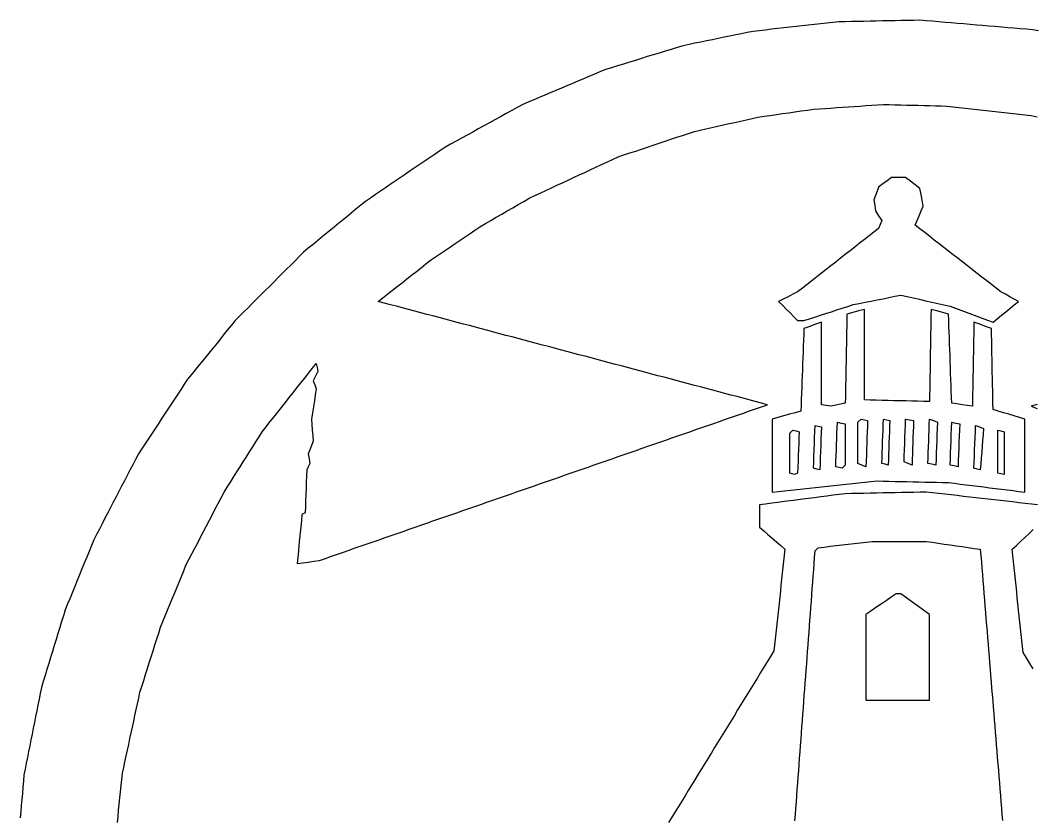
# Model space of a CAD drawing. Header units: millimetres. Extents: x 70 to 1184, y -1164 to -60.
# Drawn here: x 73 to 710, y -562 to -60 of the extents above; entities that cross this region are included whole.
import ezdxf

# ---------------------------------------------------------------- set-up
doc = ezdxf.new("R2010")
doc.units = ezdxf.units.MM

msp = doc.modelspace()

# ---------------------------------------------------------------- linework, layer by layer
for points in [[(713.67, -66.67), (710, -66), (706.06, -65.67), (702.11, -65.33), (698.17, -65), (694.22, -64.67), (690.28, -64.33), (686.33, -64), (682.39, -63.67), (678.44, -63.33), (674.5, -63), (670.56, -62.67), (666.61, -62.33), (662.67, -62), (658.72, -61.67), (654.78, -61.33), (650.83, -61), (646.89, -60.67), (642.94, -60.33), (639, -60), (635.08, -60.08), (631.15, -60.15), (627.23, -60.23), (623.31, -60.31), (619.38, -60.38), (615.46, -60.46), (611.54, -60.54), (607.62, -60.62), (603.69, -60.69), (599.77, -60.77), (595.85, -60.85), (591.92, -60.92), (588, -61), (588, -61), (584.14, -61.43), (580.29, -61.86), (576.43, -62.29), (572.57, -62.71), (568.71, -63.14), (564.86, -63.57), (561, -64), (557.14, -64.43), (553.29, -64.86), (549.43, -65.29), (545.57, -65.71), (541.71, -66.14), (537.86, -66.57), (534, -67), (530.33, -67.75), (526.67, -68.5), (523, -69.25), (519.33, -70), (515.67, -70.75), (512, -71.5), (508.33, -72.25), (504.67, -73), (501, -73.75), (497.33, -74.5), (493.67, -75.25), (490, -76), (486.23, -77.15), (482.46, -78.31), (478.69, -79.46), (474.92, -80.62), (471.15, -81.77), (467.38, -82.92), (463.62, -84.08), (459.85, -85.23), (456.08, -86.38), (452.31, -87.54), (448.54, -88.69), (444.77, -89.85), (441, -91), (437.53, -92.47), (434.07, -93.93), (430.6, -95.4), (427.13, -96.87), (423.67, -98.33), (420.2, -99.8), (416.73, -101.27), (413.27, -102.73), (409.8, -104.2), (406.33, -105.67), (402.87, -107.13), (399.4, -108.6), (395.93, -110.07), (392.47, -111.53), (389, -113), (385.5, -114.93), (382, -116.86), (378.5, -118.79), (375, -120.71), (371.5, -122.64), (368, -124.57), (364.5, -126.5), (361, -128.43), (357.5, -130.36), (354, -132.29), (350.5, -134.21), (347, -136.14), (343.5, -138.07), (340, -140), (336.88, -142.12), (333.75, -144.25), (330.62, -146.38), (327.5, -148.5), (324.38, -150.62), (321.25, -152.75), (318.12, -154.88), (315, -157), (311.88, -159.12), (308.75, -161.25), (305.62, -163.38), (302.5, -165.5), (299.38, -167.62), (296.25, -169.75), (293.12, -171.88), (290, -174), (287, -176.46), (284, -178.92), (281, -181.38), (278, -183.85), (275, -186.31), (272, -188.77), (269, -191.23), (266, -193.69), (263, -196.15), (260, -198.62), (257, -201.08), (254, -203.54), (251, -206), (248.31, -208.69), (245.62, -211.38), (242.94, -214.06), (240.25, -216.75), (237.56, -219.44), (234.88, -222.12), (232.19, -224.81), (229.5, -227.5), (226.81, -230.19), (224.12, -232.88), (221.44, -235.56), (218.75, -238.25), (216.06, -240.94), (213.38, -243.62), (210.69, -246.31), (208, -249), (205.5, -252.08), (203, -255.17), (200.5, -258.25), (198, -261.33), (195.5, -264.42), (193, -267.5), (190.5, -270.58), (188, -273.67), (185.5, -276.75), (183, -279.83), (180.5, -282.92), (178, -286), (175.93, -289.13), (173.87, -292.27), (171.8, -295.4), (169.73, -298.53), (167.67, -301.67), (165.6, -304.8), (163.53, -307.93), (161.47, -311.07), (159.4, -314.2), (157.33, -317.33), (155.27, -320.47), (153.2, -323.6), (151.13, -326.73), (149.07, -329.87), (147, -333), (145.25, -336.38), (143.5, -339.75), (141.75, -343.12), (140, -346.5), (138.25, -349.88), (136.5, -353.25), (134.75, -356.62), (133, -360), (131.25, -363.38), (129.5, -366.75), (127.75, -370.12), (126, -373.5), (124.25, -376.88), (122.5, -380.25), (120.75, -383.62), (119, -387), (117.5, -390.67), (116, -394.33), (114.5, -398), (113, -401.67), (111.5, -405.33), (110, -409), (108.5, -412.67), (107, -416.33), (105.5, -420), (104, -423.67), (102.5, -427.33), (101, -431), (99.85, -434.77), (98.69, -438.54), (97.54, -442.31), (96.38, -446.08), (95.23, -449.85), (94.08, -453.62), (92.92, -457.38), (91.77, -461.15), (90.62, -464.92), (89.46, -468.69), (88.31, -472.46), (87.15, -476.23), (86, -480), (85.27, -483.67), (84.53, -487.33), (83.8, -491), (83.07, -494.67), (82.33, -498.33), (81.6, -502), (80.87, -505.67), (80.13, -509.33), (79.4, -513), (78.67, -516.67), (77.93, -520.33), (77.2, -524), (76.47, -527.67), (75.73, -531.33), (75, -535), (74.67, -538.87), (74.33, -542.73), (74, -546.6), (73.67, -550.47), (73.33, -554.33), (73, -558.2), (72.67, -562.07)], [(133.8, -564.93), (134.2, -561.07), (134.6, -557.2), (135, -553.33), (135.4, -549.47), (135.8, -545.6), (136.2, -541.73), (136.6, -537.87), (137, -534), (137.79, -530.36), (138.57, -526.71), (139.36, -523.07), (140.14, -519.43), (140.93, -515.79), (141.71, -512.14), (142.5, -508.5), (143.29, -504.86), (144.07, -501.21), (144.86, -497.57), (145.64, -493.93), (146.43, -490.29), (147.21, -486.64), (148, -483), (149.18, -479.27), (150.36, -475.55), (151.55, -471.82), (152.73, -468.09), (153.91, -464.36), (155.09, -460.64), (156.27, -456.91), (157.45, -453.18), (158.64, -449.45), (159.82, -445.73), (161, -442), (162.45, -438.45), (163.91, -434.91), (165.36, -431.36), (166.82, -427.82), (168.27, -424.27), (169.73, -420.73), (171.18, -417.18), (172.64, -413.64), (174.09, -410.09), (175.55, -406.55), (177, -403), (178.85, -399.46), (180.69, -395.92), (182.54, -392.38), (184.38, -388.85), (186.23, -385.31), (188.08, -381.77), (189.92, -378.23), (191.77, -374.69), (193.62, -371.15), (195.46, -367.62), (197.31, -364.08), (199.15, -360.54), (201, -357), (203, -353.83), (205, -350.67), (207, -347.5), (209, -344.33), (211, -341.17), (213, -338), (215, -334.83), (217, -331.67), (219, -328.5), (221, -325.33), (223, -322.17), (225, -319), (227.43, -315.93), (229.86, -312.86), (232.29, -309.79), (234.71, -306.71), (237.14, -303.64), (239.57, -300.57), (242, -297.5), (244.43, -294.43), (246.86, -291.36), (249.29, -288.29), (251.71, -285.21), (254.14, -282.14), (256.57, -279.07), (259, -276), (259.5, -278.5), (260, -281), (258.5, -284), (257, -287), (258, -289.5), (259, -292), (258.4, -295.8), (257.8, -299.6), (257.2, -303.4), (256.6, -307.2), (256, -311), (256.25, -314.5), (256.5, -318), (256.75, -321.5), (257, -325), (256, -327.67), (255, -330.33), (254, -333), (254.5, -336), (255, -339), (254, -341), (253, -343), (252.86, -346.86), (252.71, -350.71), (252.57, -354.57), (252.43, -358.43), (252.29, -362.29), (252.14, -366.14), (252, -370), (250, -371), (249.62, -374.88), (249.25, -378.75), (248.88, -382.62), (248.5, -386.5), (248.12, -390.38), (247.75, -394.25), (247.38, -398.12), (247, -402), (250.5, -401.5), (254, -401), (257.5, -400.5), (261, -400), (264.76, -398.69), (268.52, -397.39), (272.28, -396.08), (276.04, -394.77), (279.8, -393.47), (283.56, -392.16), (287.32, -390.85), (291.08, -389.55), (294.84, -388.24), (298.6, -386.93), (302.36, -385.63), (306.12, -384.32), (309.88, -383.01), (313.64, -381.71), (317.4, -380.4), (321.16, -379.09), (324.92, -377.79), (328.68, -376.48), (332.44, -375.17), (336.2, -373.87), (339.96, -372.56), (343.72, -371.25), (347.48, -369.95), (351.24, -368.64), (355, -367.33), (358.76, -366.03), (362.52, -364.72), (366.28, -363.41), (370.04, -362.11), (373.8, -360.8), (377.56, -359.49), (381.32, -358.19), (385.08, -356.88), (388.84, -355.57), (392.6, -354.27), (396.36, -352.96), (400.12, -351.65), (403.88, -350.35), (407.64, -349.04), (411.4, -347.73), (415.16, -346.43), (418.92, -345.12), (422.68, -343.81), (426.44, -342.51), (430.2, -341.2), (433.96, -339.89), (437.72, -338.59), (441.48, -337.28), (445.24, -335.97), (449, -334.67), (452.76, -333.36), (456.52, -332.05), (460.28, -330.75), (464.04, -329.44), (467.8, -328.13), (471.56, -326.83), (475.32, -325.52), (479.08, -324.21), (482.84, -322.91), (486.6, -321.6), (490.36, -320.29), (494.12, -318.99), (497.88, -317.68), (501.64, -316.37), (505.4, -315.07), (509.16, -313.76), (512.92, -312.45), (516.68, -311.15), (520.44, -309.84), (524.2, -308.53), (527.96, -307.23), (531.72, -305.92), (535.48, -304.61), (539.24, -303.31), (543, -302), (539.17, -300.98), (535.34, -299.97), (531.52, -298.95), (527.69, -297.94), (523.86, -296.92), (520.03, -295.91), (516.2, -294.89), (512.38, -293.88), (508.55, -292.86), (504.72, -291.84), (500.89, -290.83), (497.06, -289.81), (493.23, -288.8), (489.41, -287.78), (485.58, -286.77), (481.75, -285.75), (477.92, -284.73), (474.09, -283.72), (470.27, -282.7), (466.44, -281.69), (462.61, -280.67), (458.78, -279.66), (454.95, -278.64), (451.12, -277.62), (447.3, -276.61), (443.47, -275.59), (439.64, -274.58), (435.81, -273.56), (431.98, -272.55), (428.16, -271.53), (424.33, -270.52), (420.5, -269.5), (416.67, -268.48), (412.84, -267.47), (409.02, -266.45), (405.19, -265.44), (401.36, -264.42), (397.53, -263.41), (393.7, -262.39), (389.88, -261.38), (386.05, -260.36), (382.22, -259.34), (378.39, -258.33), (374.56, -257.31), (370.73, -256.3), (366.91, -255.28), (363.08, -254.27), (359.25, -253.25), (355.42, -252.23), (351.59, -251.22), (347.77, -250.2), (343.94, -249.19), (340.11, -248.17), (336.28, -247.16), (332.45, -246.14), (328.62, -245.12), (324.8, -244.11), (320.97, -243.09), (317.14, -242.08), (313.31, -241.06), (309.48, -240.05), (305.66, -239.03), (301.83, -238.02), (298, -237), (301, -234.64), (304, -232.27), (307, -229.91), (310, -227.55), (313, -225.18), (316, -222.82), (319, -220.45), (322, -218.09), (325, -215.73), (328, -213.36), (331, -211), (334.1, -208.9), (337.2, -206.8), (340.3, -204.7), (343.4, -202.6), (346.5, -200.5), (349.6, -198.4), (352.7, -196.3), (355.8, -194.2), (358.9, -192.1), (362, -190), (365.44, -188), (368.89, -186), (372.33, -184), (375.78, -182), (379.22, -180), (382.67, -178), (386.11, -176), (389.56, -174), (393, -172), (396.5, -170.38), (400, -168.75), (403.5, -167.12), (407, -165.5), (410.5, -163.88), (414, -162.25), (417.5, -160.62), (421, -159), (424.5, -157.38), (428, -155.75), (431.5, -154.12), (435, -152.5), (438.5, -150.88), (442, -149.25), (445.5, -147.62), (449, -146), (452.69, -144.77), (456.38, -143.54), (460.08, -142.31), (463.77, -141.08), (467.46, -139.85), (471.15, -138.62), (474.85, -137.38), (478.54, -136.15), (482.23, -134.92), (485.92, -133.69), (489.62, -132.46), (493.31, -131.23), (497, -130), (500.64, -129.18), (504.27, -128.36), (507.91, -127.55), (511.55, -126.73), (515.18, -125.91), (518.82, -125.09), (522.45, -124.27), (526.09, -123.45), (529.73, -122.64), (533.36, -121.82), (537, -121), (540.89, -120.44), (544.78, -119.89), (548.67, -119.33), (552.56, -118.78), (556.44, -118.22), (560.33, -117.67), (564.22, -117.11), (568.11, -116.56), (572, -116), (575.67, -115.75), (579.33, -115.5), (583, -115.25), (586.67, -115), (590.33, -114.75), (594, -114.5), (597.67, -114.25), (601.33, -114), (605, -113.75), (608.67, -113.5), (612.33, -113.25), (616, -113), (616, -113), (619.64, -113.09), (623.27, -113.18), (626.91, -113.27), (630.55, -113.36), (634.18, -113.45), (637.82, -113.55), (641.45, -113.64), (645.09, -113.73), (648.73, -113.82), (652.36, -113.91), (656, -114), (659.79, -114.43), (663.57, -114.86), (667.36, -115.29), (671.14, -115.71), (674.93, -116.14), (678.71, -116.57), (682.5, -117), (686.29, -117.43), (690.07, -117.86), (693.86, -118.29), (697.64, -118.71), (701.43, -119.14), (705.21, -119.57), (709, -120), (712.82, -120.82)], [(712.81, -301.92), (709, -303), (712.78, -304.28)], [(713, -365), (709.11, -364.56), (705.22, -364.11), (701.33, -363.67), (697.44, -363.22), (693.56, -362.78), (689.67, -362.33), (685.78, -361.89), (681.89, -361.44), (678, -361), (674.11, -360.56), (670.22, -360.11), (666.33, -359.67), (662.44, -359.22), (658.56, -358.78), (654.67, -358.33), (650.78, -357.89), (646.89, -357.44), (643, -357), (639.08, -357.08), (635.15, -357.15), (631.23, -357.23), (627.31, -357.31), (623.38, -357.38), (619.46, -357.46), (615.54, -357.54), (611.62, -357.62), (607.69, -357.69), (603.77, -357.77), (599.85, -357.85), (595.92, -357.92), (592, -358), (588.14, -358.5), (584.29, -359), (580.43, -359.5), (576.57, -360), (572.71, -360.5), (568.86, -361), (565, -361.5), (561.14, -362), (557.29, -362.5), (553.43, -363), (549.57, -363.5), (545.71, -364), (541.86, -364.5), (538, -365), (538, -365), (538, -368.5), (538, -372), (538, -375.5), (538, -379), (540.67, -381.33), (543.33, -383.67), (546, -386), (548.67, -388.33), (551.33, -390.67), (554, -393), (553.59, -396.76), (553.18, -400.53), (552.76, -404.29), (552.35, -408.06), (551.94, -411.82), (551.53, -415.59), (551.12, -419.35), (550.71, -423.12), (550.29, -426.88), (549.88, -430.65), (549.47, -434.41), (549.06, -438.18), (548.65, -441.94), (548.24, -445.71), (547.82, -449.47), (547.41, -453.24), (547, -457), (544.93, -460.38), (542.86, -463.75), (540.79, -467.12), (538.72, -470.5), (536.65, -473.88), (534.58, -477.25), (532.51, -480.62), (530.44, -484), (528.38, -487.38), (526.31, -490.75), (524.24, -494.12), (522.17, -497.5), (520.1, -500.88), (518.03, -504.25), (515.96, -507.62), (513.89, -511), (511.82, -514.38), (509.75, -517.75), (507.68, -521.12), (505.61, -524.5), (503.54, -527.88), (501.47, -531.25), (499.4, -534.62), (497.33, -538), (495.26, -541.38), (493.19, -544.75), (491.12, -548.12), (489.06, -551.5), (486.99, -554.88), (484.92, -558.25), (482.85, -561.62), (480.78, -565)], [(710.25, -468.18), (708.17, -464.79), (706.08, -461.39), (704, -458), (703.59, -454.18), (703.18, -450.35), (702.76, -446.53), (702.35, -442.71), (701.94, -438.88), (701.53, -435.06), (701.12, -431.24), (700.71, -427.41), (700.29, -423.59), (699.88, -419.76), (699.47, -415.94), (699.06, -412.12), (698.65, -408.29), (698.24, -404.47), (697.82, -400.65), (697.41, -396.82), (697, -393), (699.67, -390.5), (702.33, -388), (705, -385.5), (707.67, -383), (710.33, -380.5)], [(560.3, -563.95), (560.6, -560), (560.9, -556.05), (561.19, -552.1), (561.49, -548.14), (561.78, -544.19), (562.08, -540.24), (562.37, -536.29), (562.67, -532.33), (562.96, -528.38), (563.26, -524.43), (563.55, -520.48), (563.85, -516.52), (564.14, -512.57), (564.44, -508.62), (564.73, -504.67), (565.03, -500.71), (565.32, -496.76), (565.62, -492.81), (565.91, -488.86), (566.21, -484.9), (566.5, -480.95), (566.8, -477), (567.1, -473.05), (567.39, -469.1), (567.69, -465.14), (567.98, -461.19), (568.28, -457.24), (568.57, -453.29), (568.87, -449.33), (569.16, -445.38), (569.46, -441.43), (569.75, -437.48), (570.05, -433.52), (570.34, -429.57), (570.64, -425.62), (570.93, -421.67), (571.23, -417.71), (571.52, -413.76), (571.82, -409.81), (572.11, -405.86), (572.41, -401.9), (572.7, -397.95), (573, -394), (575, -392), (578.78, -391.56), (582.56, -391.11), (586.33, -390.67), (590.11, -390.22), (593.89, -389.78), (597.67, -389.33), (601.44, -388.89), (605.22, -388.44), (609, -388), (612.78, -388), (616.56, -388), (620.33, -388), (624.11, -388), (627.89, -388), (631.67, -388), (635.44, -388), (639.22, -388), (643, -388), (646.78, -388.56), (650.56, -389.11), (654.33, -389.67), (658.11, -390.22), (661.89, -390.78), (665.67, -391.33), (669.44, -391.89), (673.22, -392.44), (677, -393), (677.32, -396.97), (677.65, -400.94), (677.97, -404.92), (678.3, -408.89), (678.62, -412.86), (678.94, -416.83), (679.27, -420.8), (679.59, -424.77), (679.92, -428.75), (680.24, -432.72), (680.56, -436.69), (680.89, -440.66), (681.21, -444.63), (681.54, -448.61), (681.86, -452.58), (682.18, -456.55), (682.51, -460.52), (682.83, -464.49), (683.15, -468.46), (683.48, -472.44), (683.8, -476.41), (684.13, -480.38), (684.45, -484.35), (684.77, -488.32), (685.1, -492.3), (685.42, -496.27), (685.75, -500.24), (686.07, -504.21), (686.39, -508.18), (686.72, -512.15), (687.04, -516.13), (687.37, -520.1), (687.69, -524.07), (688.01, -528.04), (688.34, -532.01), (688.66, -535.99), (688.99, -539.96), (689.31, -543.93), (689.63, -547.9), (689.96, -551.87), (690.28, -555.85), (690.61, -559.82), (690.93, -563.79)]]:
    msp.add_lwpolyline(points)
for points in [[(550, -237), (552.4, -239.4), (554.8, -241.8), (557.2, -244.2), (559.6, -246.6), (562, -249), (566, -249), (569.44, -247.89), (572.89, -246.78), (576.33, -245.67), (579.78, -244.56), (583.22, -243.44), (586.67, -242.33), (590.11, -241.22), (593.56, -240.11), (597, -239), (600.75, -238.25), (604.5, -237.5), (608.25, -236.75), (612, -236), (615.75, -235.25), (619.5, -234.5), (623.25, -233.75), (627, -233), (630.88, -233.88), (634.75, -234.75), (638.62, -235.62), (642.5, -236.5), (646.38, -237.38), (650.25, -238.25), (654.12, -239.12), (658, -240), (661.38, -241.25), (664.75, -242.5), (668.12, -243.75), (671.5, -245), (674.88, -246.25), (678.25, -247.5), (681.62, -248.75), (685, -250), (687.67, -247.83), (690.33, -245.67), (693, -243.5), (695.67, -241.33), (698.33, -239.17), (701, -237), (698.25, -235.5), (695.5, -234), (692.75, -232.5), (690, -231), (687, -228.67), (684, -226.33), (681, -224), (678, -221.67), (675, -219.33), (672, -217), (669, -214.67), (666, -212.33), (663, -210), (660, -207.67), (657, -205.33), (654, -203), (651, -200.67), (648, -198.33), (645, -196), (642, -193.67), (639, -191.33), (636, -189), (637.25, -186), (638.5, -183), (639.75, -180), (641, -177), (640.33, -173.33), (639.67, -169.67), (639, -166), (636, -163.67), (633, -161.33), (630, -159), (627, -159), (624, -159), (621, -159), (618.33, -161), (615.67, -163), (613, -165), (612, -167.67), (611, -170.33), (610, -173), (610.5, -176.5), (611, -180), (613, -183), (615, -186), (614, -188.5), (613, -191), (610, -193.35), (607, -195.71), (604, -198.06), (601, -200.41), (598, -202.76), (595, -205.12), (592, -207.47), (589, -209.82), (586, -212.18), (583, -214.53), (580, -216.88), (577, -219.24), (574, -221.59), (571, -223.94), (568, -226.29), (565, -228.65), (562, -231), (559, -232.5), (556, -234), (553, -235.5), (550, -237)], [(566, -254), (565.86, -257.71), (565.71, -261.43), (565.57, -265.14), (565.43, -268.86), (565.29, -272.57), (565.14, -276.29), (565, -280), (564.86, -283.71), (564.71, -287.43), (564.57, -291.14), (564.43, -294.86), (564.29, -298.57), (564.14, -302.29), (564, -306), (560.4, -307), (556.8, -308), (553.2, -309), (549.6, -310), (546, -311), (546, -314.83), (546, -318.67), (546, -322.5), (546, -326.33), (546, -330.17), (546, -334), (546, -337.83), (546, -341.67), (546, -345.5), (546, -349.33), (546, -353.17), (546, -357), (549.88, -356.59), (553.76, -356.18), (557.65, -355.76), (561.53, -355.35), (565.41, -354.94), (569.29, -354.53), (573.18, -354.12), (577.06, -353.71), (580.94, -353.29), (584.82, -352.88), (588.71, -352.47), (592.59, -352.06), (596.47, -351.65), (600.35, -351.24), (604.24, -350.82), (608.12, -350.41), (612, -350), (615.75, -350.08), (619.5, -350.17), (623.25, -350.25), (627, -350.33), (630.75, -350.42), (634.5, -350.5), (638.25, -350.58), (642, -350.67), (645.75, -350.75), (649.5, -350.83), (653.25, -350.92), (657, -351), (660.69, -351.46), (664.38, -351.92), (668.08, -352.38), (671.77, -352.85), (675.46, -353.31), (679.15, -353.77), (682.85, -354.23), (686.54, -354.69), (690.23, -355.15), (693.92, -355.62), (697.62, -356.08), (701.31, -356.54), (705, -357), (705, -353.17), (705, -349.33), (705, -345.5), (705, -341.67), (705, -337.83), (705, -334), (705, -330.17), (705, -326.33), (705, -322.5), (705, -318.67), (705, -314.83), (705, -311), (701.67, -310), (698.33, -309), (695, -308), (691.67, -307), (688.33, -306), (685, -305), (684.92, -301.08), (684.85, -297.15), (684.77, -293.23), (684.69, -289.31), (684.62, -285.38), (684.54, -281.46), (684.46, -277.54), (684.38, -273.62), (684.31, -269.69), (684.23, -265.77), (684.15, -261.85), (684.08, -257.92), (684, -254), (680.33, -252.67), (676.67, -251.33), (673, -250), (672.93, -253.79), (672.86, -257.57), (672.79, -261.36), (672.71, -265.14), (672.64, -268.93), (672.57, -272.71), (672.5, -276.5), (672.43, -280.29), (672.36, -284.07), (672.29, -287.86), (672.21, -291.64), (672.14, -295.43), (672.07, -299.21), (672, -303), (668.75, -302.5), (665.5, -302), (662.25, -301.5), (659, -301), (658.87, -297.27), (658.73, -293.53), (658.6, -289.8), (658.47, -286.07), (658.33, -282.33), (658.2, -278.6), (658.07, -274.87), (657.93, -271.13), (657.8, -267.4), (657.67, -263.67), (657.53, -259.93), (657.4, -256.2), (657.27, -252.47), (657.13, -248.73), (657, -245), (653.33, -244), (649.67, -243), (646, -242), (645.93, -245.87), (645.87, -249.73), (645.8, -253.6), (645.73, -257.47), (645.67, -261.33), (645.6, -265.2), (645.53, -269.07), (645.47, -272.93), (645.4, -276.8), (645.33, -280.67), (645.27, -284.53), (645.2, -288.4), (645.13, -292.27), (645.07, -296.13), (645, -300), (641.27, -299.91), (637.55, -299.82), (633.82, -299.73), (630.09, -299.64), (626.36, -299.55), (622.64, -299.45), (618.91, -299.36), (615.18, -299.27), (611.45, -299.18), (607.73, -299.09), (604, -299), (604, -295.2), (604, -291.4), (604, -287.6), (604, -283.8), (604, -280), (604, -276.2), (604, -272.4), (604, -268.6), (604, -264.8), (604, -261), (604, -257.2), (604, -253.4), (604, -249.6), (604, -245.8), (604, -242), (600.33, -243), (596.67, -244), (593, -245), (592.93, -248.73), (592.87, -252.47), (592.8, -256.2), (592.73, -259.93), (592.67, -263.67), (592.6, -267.4), (592.53, -271.13), (592.47, -274.87), (592.4, -278.6), (592.33, -282.33), (592.27, -286.07), (592.2, -289.8), (592.13, -293.53), (592.07, -297.27), (592, -301), (589, -301.67), (586, -302.33), (583, -303), (580, -302.5), (577, -302), (577, -298), (577, -294), (577, -290), (577, -286), (577, -282), (577, -278), (577, -274), (577, -270), (577, -266), (577, -262), (577, -258), (577, -254), (577, -250), (573.33, -251.33), (569.67, -252.67), (566, -254)], [(602, -311), (604, -311.5), (606, -312), (605.88, -315.62), (605.75, -319.25), (605.62, -322.88), (605.5, -326.5), (605.38, -330.12), (605.25, -333.75), (605.12, -337.38), (605, -341), (602.5, -340), (600, -339), (600, -335.29), (600, -331.57), (600, -327.86), (600, -324.14), (600, -320.43), (600, -316.71), (600, -313), (602, -311)], [(616, -311), (618, -311.5), (620, -312), (619.88, -315.5), (619.75, -319), (619.62, -322.5), (619.5, -326), (619.38, -329.5), (619.25, -333), (619.12, -336.5), (619, -340), (617, -339.5), (615, -339), (615.12, -335.5), (615.25, -332), (615.38, -328.5), (615.5, -325), (615.62, -321.5), (615.75, -318), (615.88, -314.5), (616, -311)], [(630, -311), (632.5, -311.5), (635, -312), (634.88, -315.5), (634.75, -319), (634.62, -322.5), (634.5, -326), (634.38, -329.5), (634.25, -333), (634.12, -336.5), (634, -340), (631.5, -339), (629, -338), (629.14, -334.14), (629.29, -330.29), (629.43, -326.43), (629.57, -322.57), (629.71, -318.71), (629.86, -314.86), (630, -311)], [(645, -311), (647.5, -312), (650, -313), (649.86, -316.86), (649.71, -320.71), (649.57, -324.57), (649.43, -328.43), (649.29, -332.29), (649.14, -336.14), (649, -340), (646.5, -339.5), (644, -339), (644.12, -335.5), (644.25, -332), (644.38, -328.5), (644.5, -325), (644.62, -321.5), (644.75, -318), (644.88, -314.5), (645, -311)], [(559, -318), (561, -318.5), (563, -319), (562.86, -322.71), (562.71, -326.43), (562.57, -330.14), (562.43, -333.86), (562.29, -337.57), (562.14, -341.29), (562, -345), (560, -346), (557, -345), (557, -341.43), (557, -337.86), (557, -334.29), (557, -330.71), (557, -327.14), (557, -323.57), (557, -320), (559, -318)], [(573, -315), (575, -315.5), (577, -316), (576.86, -319.86), (576.71, -323.71), (576.57, -327.57), (576.43, -331.43), (576.29, -335.29), (576.14, -339.14), (576, -343), (574, -342.5), (572, -342), (572.14, -338.14), (572.29, -334.29), (572.43, -330.43), (572.57, -326.57), (572.71, -322.71), (572.86, -318.86), (573, -315)], [(587, -313), (589.5, -313.5), (592, -314), (592, -317.71), (592, -321.43), (592, -325.14), (592, -328.86), (592, -332.57), (592, -336.29), (592, -340), (590, -342), (588, -341.5), (586, -341), (586.12, -337.5), (586.25, -334), (586.38, -330.5), (586.5, -327), (586.62, -323.5), (586.75, -320), (586.88, -316.5), (587, -313)], [(659, -313), (661.5, -313.5), (664, -314), (663.86, -317.86), (663.71, -321.71), (663.57, -325.57), (663.43, -329.43), (663.29, -333.29), (663.14, -337.14), (663, -341), (660.5, -340.5), (658, -340), (658.14, -336.14), (658.29, -332.29), (658.43, -328.43), (658.57, -324.57), (658.71, -320.71), (658.86, -316.86), (659, -313)], [(674, -315), (676.5, -316), (679, -317), (678.71, -320.71), (678.43, -324.43), (678.14, -328.14), (677.86, -331.86), (677.57, -335.57), (677.29, -339.29), (677, -343), (675, -342.5), (673, -342), (673.14, -338.14), (673.29, -334.29), (673.43, -330.43), (673.57, -326.57), (673.71, -322.71), (673.86, -318.86), (674, -315)], [(688, -318), (690, -318.5), (692, -319), (692, -322.86), (692, -326.71), (692, -330.57), (692, -334.43), (692, -338.29), (692, -342.14), (692, -346), (690, -345.5), (688, -345), (688, -341.14), (688, -337.29), (688, -333.43), (688, -329.57), (688, -325.71), (688, -321.86), (688, -318)], [(624, -421), (620.83, -423.17), (617.67, -425.33), (614.5, -427.5), (611.33, -429.67), (608.17, -431.83), (605, -434), (605, -437.86), (605, -441.71), (605, -445.57), (605, -449.43), (605, -453.29), (605, -457.14), (605, -461), (605, -464.86), (605, -468.71), (605, -472.57), (605, -476.43), (605, -480.29), (605, -484.14), (605, -488), (609, -488), (613, -488), (617, -488), (621, -488), (625, -488), (629, -488), (633, -488), (637, -488), (641, -488), (645, -488), (645, -484.14), (645, -480.29), (645, -476.43), (645, -472.57), (645, -468.71), (645, -464.86), (645, -461), (645, -457.14), (645, -453.29), (645, -449.43), (645, -445.57), (645, -441.71), (645, -437.86), (645, -434), (642, -431.83), (639, -429.67), (636, -427.5), (633, -425.33), (630, -423.17), (627, -421), (624, -421)]]:
    msp.add_lwpolyline(points, close=True)

doc.saveas('drawing.dxf')
